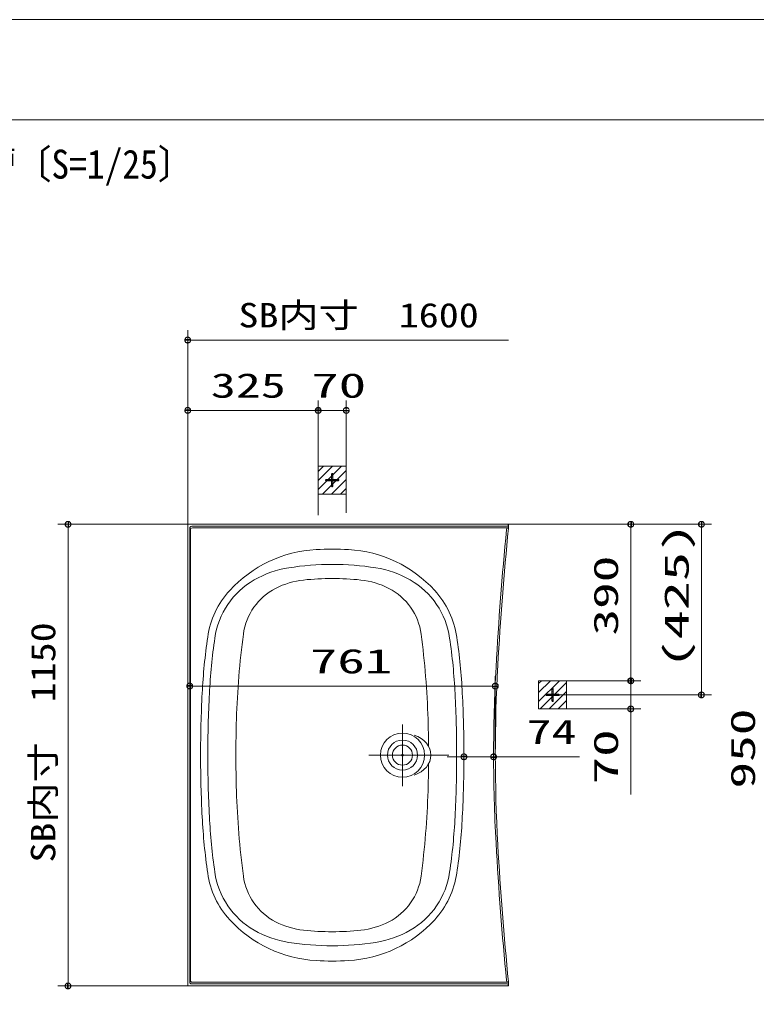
# Model space of a CAD drawing. Units: millimetres on the paper, scale 1:25. Extents: x -305 to 305, y -152 to 152.
# Drawn here: x -213.2 to -139.8, y 51.7 to 148.5 of the extents above; entities that cross this region are included whole.
import ezdxf
from ezdxf.enums import TextEntityAlignment as Align

# ---------------------------------------------------------------- set-up
doc = ezdxf.new("R2010")
doc.units = ezdxf.units.MM
doc.linetypes.add('LONG_CHAIN', pattern=[21, 18, -1, 1, -1])
doc.layers.add('0-0_PV', color=7, linetype='Continuous')
for name, color, linetype, lineweight in [('0-1_S1', 7, 'Continuous', 9), ('0-2_0', 7, 'Continuous', 9), ('0-4_図面枠', 3, 'Continuous', 9), ('0-5_DEFPOINTS', 7, 'Continuous', 9)]:
    doc.layers.add(name, color=color, linetype=linetype, lineweight=lineweight)
doc.styles.add('ＭＳ ゴシック', font='')
doc.styles.get('ＭＳ ゴシック').set_extended_font_data('MS Gothic')

# ---------------------------------------------------------------- blocks, each defined once
blk = doc.blocks.new('_DOTSMALL')
at = {"layer": '0-2_0'}
for p, q in [((0.0746, 0.1), (-0.0746, 0.1)), ((0.1223, -0.0248), (-0.1223, -0.0248))]:
    blk.add_line(p, q, dxfattribs=at)
for points in [[(0.125, 0), (0.124, 0.0157), (0.1211, 0.0311), (0.1162, 0.046), (0.1095, 0.0602), (0.1011, 0.0735), (0.0911, 0.0856), (0.0797, 0.0963), (0.067, 0.1055), (0.0532, 0.1131), (0.0386, 0.1189), (0.0234, 0.1228), (0.0078, 0.1248), (-0.0078, 0.1248), (-0.0234, 0.1228), (-0.0386, 0.1189), (-0.0532, 0.1131), (-0.067, 0.1055), (-0.0797, 0.0963), (-0.0911, 0.0856), (-0.1011, 0.0735), (-0.1095, 0.0602), (-0.1162, 0.046), (-0.1211, 0.0311), (-0.124, 0.0157), (-0.125, 0), (0, 0)], [(-0.125, 0), (-0.124, -0.0157), (-0.1211, -0.0311), (-0.1162, -0.046), (-0.1095, -0.0602), (-0.1011, -0.0735), (-0.0911, -0.0856), (-0.0797, -0.0963), (-0.067, -0.1055), (-0.0532, -0.1131), (-0.0386, -0.1189), (-0.0234, -0.1228), (-0.0078, -0.1248), (0.0078, -0.1248), (0.0234, -0.1228), (0.0386, -0.1189), (0.0532, -0.1131), (0.067, -0.1055), (0.0797, -0.0963), (0.0911, -0.0856), (0.1011, -0.0735), (0.1095, -0.0602), (0.1162, -0.046), (0.1211, -0.0311), (0.124, -0.0157), (0.125, 0), (0, 0)]]:
    blk.add_lwpolyline(points, close=True, dxfattribs=at)

msp = doc.modelspace()

# ---------------------------------------------------------------- linework, layer by layer
at = {"layer": '0-1_S1'}
for p, q in [((-196.454, 101.907), (-196.454, 117.549)), ((-196.454, 116.549), (-164.494, 116.549)), ((-196.454, 98.197), (-196.454, 110.545)), ((-183.454, 99.113), (-183.454, 110.545)), ((-180.654, 99.349), (-180.654, 110.545)), ((-196.454, 109.545), (-183.454, 109.545)), ((-183.454, 109.545), (-180.654, 109.545)), ((-183.454, 103.464), (-182.92, 103.997)), ((-183.454, 102.566), (-182.022, 103.997)), ((-183.454, 101.668), (-181.124, 103.997)), ((-183.454, 103.997), (-180.654, 103.997)), ((-183.454, 103.997), (-183.454, 101.197)), ((-183.026, 101.197), (-180.654, 103.57)), ((-180.654, 103.997), (-180.654, 101.197)), ((-182.654, 102.637), (-182.698, 102.637)), ((-181.454, 102.637), (-182.654, 102.637)), ((-182.128, 101.197), (-180.654, 102.671)), ((-181.994, 103.097), (-182.114, 103.097)), ((-181.994, 102.897), (-182.114, 102.897)), ((-181.994, 102.697), (-182.114, 102.697)), ((-181.409, 102.637), (-181.454, 102.637)), ((-181.994, 102.497), (-182.114, 102.497)), ((-181.994, 102.297), (-182.114, 102.297)), ((-181.994, 102.097), (-182.114, 102.097)), ((-181.23, 101.197), (-180.654, 101.773)), ((-183.454, 101.197), (-180.654, 101.197)), ((-196.454, 98.197), (-209.387, 98.197)), ((-208.387, 52.197), (-208.387, 98.197)), ((-196.454, 52.197), (-196.454, 98.197)), ((-196.454, 98.197), (-164.494, 98.197)), ((-196.254, 97.797), (-196.254, 75.197)), ((-196.054, 97.997), (-164.588, 97.997)), ((-195.989, 97.829), (-164.585, 97.829)), ((-164.508, 98.077), (-164.508, 98.197)), ((-164.494, 98.197), (-144.263, 98.197)), ((-164.494, 98.197), (-151.304, 98.197)), ((-164.494, 97.796), (-164.494, 98.197)), ((-152.304, 98.197), (-152.304, 82.597)), ((-145.263, 98.197), (-145.263, 81.197)), ((-196.189, 97.629), (-196.189, 75.197)), ((-152.304, 82.117), (-152.304, 84.437)), ((-196.254, 75.197), (-196.254, 83.078)), ((-165.802, 75.197), (-165.802, 83.078)), ((-161.494, 82.318), (-161.214, 82.597)), ((-161.494, 81.42), (-160.316, 82.597)), ((-161.494, 80.522), (-159.418, 82.597)), ((-161.494, 82.597), (-161.494, 79.797)), ((-158.694, 82.597), (-161.494, 82.597)), ((-161.32, 79.797), (-158.694, 82.424)), ((-158.694, 82.597), (-151.304, 82.597)), ((-158.694, 82.597), (-158.694, 79.797)), ((-152.304, 82.597), (-152.304, 79.797)), ((-196.254, 82.078), (-165.802, 82.078)), ((-160.422, 79.797), (-158.694, 81.526)), ((-160.034, 81.697), (-160.154, 81.697)), ((-160.034, 81.497), (-160.154, 81.497)), ((-160.034, 81.297), (-160.154, 81.297)), ((-160.694, 81.237), (-160.738, 81.237)), ((-159.494, 81.237), (-160.694, 81.237)), ((-160.034, 81.097), (-160.154, 81.097)), ((-160.034, 80.897), (-160.154, 80.897)), ((-160.034, 80.697), (-160.154, 80.697)), ((-159.524, 79.797), (-158.694, 80.628)), ((-159.449, 81.237), (-159.494, 81.237)), ((-159.494, 81.197), (-144.263, 81.197)), ((-158.694, 79.797), (-161.494, 79.797)), ((-158.694, 79.797), (-151.304, 79.797)), ((-152.304, 79.797), (-152.304, 71.286)), ((-196.254, 52.597), (-196.254, 75.197)), ((-196.189, 52.766), (-196.189, 75.197)), ((-168.294, 75.029), (-170.614, 75.029)), ((-168.934, 75.197), (-168.934, 74.029)), ((-165.974, 75.029), (-168.934, 75.029)), ((-165.974, 75.197), (-165.974, 74.029)), ((-165.974, 75.029), (-157.42, 75.029)), ((-196.054, 52.397), (-164.588, 52.397)), ((-195.989, 52.566), (-164.585, 52.566)), ((-164.508, 52.197), (-164.508, 52.317)), ((-164.494, 52.197), (-164.494, 52.599)), ((-196.454, 52.197), (-209.387, 52.197)), ((-196.454, 52.197), (-164.494, 52.197))]:
    msp.add_line(p, q, dxfattribs=at)
at = {"layer": '0-1_S1', "linetype": 'LONG_CHAIN'}
for p, q in [((-175.054, 78.26), (-175.054, 72.088)), ((-178.413, 75.197), (-170.43, 75.197))]:
    msp.add_line(p, q, dxfattribs=at)
at = {"layer": '0-1_S1'}
for points in [[(-183.454, 101.197), (-180.654, 101.197), (-180.654, 103.997), (-183.454, 103.997)], [(-182.654, 102.657), (-182.661, 102.657), (-182.669, 102.656), (-182.676, 102.653), (-182.683, 102.65), (-182.689, 102.646), (-182.695, 102.641), (-182.7, 102.636), (-182.704, 102.63), (-182.708, 102.623), (-182.711, 102.616), (-182.713, 102.609), (-182.713, 102.601), (-182.713, 102.594), (-182.713, 102.586), (-182.711, 102.579), (-182.708, 102.572), (-182.704, 102.565), (-182.7, 102.559), (-182.695, 102.554), (-182.689, 102.549), (-182.683, 102.545), (-182.676, 102.542), (-182.669, 102.539), (-182.661, 102.538), (-182.654, 102.537), (-182.654, 102.597)], [(-182.654, 102.537), (-181.454, 102.537), (-181.454, 102.657), (-182.654, 102.657)], [(-181.994, 103.197), (-181.994, 103.205), (-181.995, 103.212), (-181.998, 103.22), (-182.001, 103.226), (-182.005, 103.233), (-182.01, 103.239), (-182.015, 103.244), (-182.021, 103.248), (-182.028, 103.252), (-182.035, 103.255), (-182.042, 103.256), (-182.05, 103.257), (-182.057, 103.257), (-182.065, 103.256), (-182.072, 103.255), (-182.079, 103.252), (-182.086, 103.248), (-182.092, 103.244), (-182.097, 103.239), (-182.102, 103.233), (-182.106, 103.226), (-182.109, 103.22), (-182.112, 103.212), (-182.113, 103.205), (-182.114, 103.197), (-182.054, 103.197)], [(-182.114, 103.197), (-182.114, 101.997), (-181.994, 101.997), (-181.994, 103.197)], [(-181.454, 102.597), (-181.454, 102.537), (-181.446, 102.538), (-181.439, 102.539), (-181.432, 102.542), (-181.425, 102.545), (-181.418, 102.549), (-181.413, 102.554), (-181.407, 102.559), (-181.403, 102.565), (-181.399, 102.572), (-181.397, 102.579), (-181.395, 102.586), (-181.394, 102.594), (-181.394, 102.601), (-181.395, 102.609), (-181.397, 102.616), (-181.399, 102.623), (-181.403, 102.63), (-181.407, 102.636), (-181.413, 102.641), (-181.418, 102.646), (-181.425, 102.65), (-181.432, 102.653), (-181.439, 102.656), (-181.446, 102.657), (-181.454, 102.657)], [(-182.054, 101.997), (-182.114, 101.997), (-182.113, 101.99), (-182.112, 101.983), (-182.109, 101.975), (-182.106, 101.969), (-182.102, 101.962), (-182.097, 101.956), (-182.092, 101.951), (-182.086, 101.947), (-182.079, 101.943), (-182.072, 101.94), (-182.065, 101.939), (-182.057, 101.938), (-182.05, 101.938), (-182.042, 101.939), (-182.035, 101.94), (-182.028, 101.943), (-182.021, 101.947), (-182.015, 101.951), (-182.01, 101.956), (-182.005, 101.962), (-182.001, 101.969), (-181.998, 101.975), (-181.995, 101.983), (-181.994, 101.99), (-181.994, 101.997)], [(-161.494, 82.597), (-161.494, 79.797), (-158.694, 79.797), (-158.694, 82.597)], [(-160.034, 81.797), (-160.034, 81.805), (-160.035, 81.812), (-160.038, 81.82), (-160.041, 81.826), (-160.045, 81.833), (-160.05, 81.839), (-160.055, 81.844), (-160.061, 81.848), (-160.068, 81.852), (-160.075, 81.855), (-160.082, 81.856), (-160.09, 81.857), (-160.097, 81.857), (-160.105, 81.856), (-160.112, 81.855), (-160.119, 81.852), (-160.126, 81.848), (-160.132, 81.844), (-160.137, 81.839), (-160.142, 81.833), (-160.146, 81.826), (-160.149, 81.82), (-160.152, 81.812), (-160.153, 81.805), (-160.154, 81.797), (-160.094, 81.797)], [(-160.154, 81.797), (-160.154, 80.597), (-160.034, 80.597), (-160.034, 81.797)], [(-160.694, 81.197), (-160.694, 81.257), (-160.701, 81.257), (-160.709, 81.256), (-160.716, 81.253), (-160.723, 81.25), (-160.729, 81.246), (-160.735, 81.241), (-160.74, 81.236), (-160.744, 81.23), (-160.748, 81.223), (-160.751, 81.216), (-160.753, 81.209), (-160.753, 81.201), (-160.753, 81.194), (-160.753, 81.186), (-160.751, 81.179), (-160.748, 81.172), (-160.744, 81.165), (-160.74, 81.159), (-160.735, 81.154), (-160.729, 81.149), (-160.723, 81.145), (-160.716, 81.142), (-160.709, 81.139), (-160.701, 81.138), (-160.694, 81.137)], [(-159.494, 81.257), (-160.694, 81.257), (-160.694, 81.137), (-159.494, 81.137)], [(-160.094, 80.597), (-160.154, 80.597), (-160.153, 80.59), (-160.152, 80.583), (-160.149, 80.575), (-160.146, 80.569), (-160.142, 80.562), (-160.137, 80.556), (-160.132, 80.551), (-160.126, 80.547), (-160.119, 80.543), (-160.112, 80.54), (-160.105, 80.539), (-160.097, 80.538), (-160.09, 80.538), (-160.082, 80.539), (-160.075, 80.54), (-160.068, 80.543), (-160.061, 80.547), (-160.055, 80.551), (-160.05, 80.556), (-160.045, 80.562), (-160.041, 80.569), (-160.038, 80.575), (-160.035, 80.583), (-160.034, 80.59), (-160.034, 80.597)], [(-159.494, 81.137), (-159.486, 81.138), (-159.479, 81.139), (-159.472, 81.142), (-159.465, 81.145), (-159.458, 81.149), (-159.453, 81.154), (-159.447, 81.159), (-159.443, 81.165), (-159.439, 81.172), (-159.437, 81.179), (-159.435, 81.186), (-159.434, 81.194), (-159.434, 81.201), (-159.435, 81.209), (-159.437, 81.216), (-159.439, 81.223), (-159.443, 81.23), (-159.447, 81.236), (-159.453, 81.241), (-159.458, 81.246), (-159.465, 81.25), (-159.472, 81.253), (-159.479, 81.256), (-159.486, 81.257), (-159.494, 81.257), (-159.494, 81.197)]]:
    msp.add_lwpolyline(points, close=True, dxfattribs=at)
for radius in [2.2, 1.5, 1, 0.1]:
    msp.add_circle((-175.054, 75.197), radius, dxfattribs=at)
for centre, radius, start, end in [((-196.054, 97.797), 0.2, 90, 180.00001), ((-195.989, 97.629), 0.2, 90, 180), ((154.746, 66.197), 320.8, 174.34726, 176.79228), ((-164.48, 97.65), 0.2, 112.17793, 174.37293), ((-164.588, 98.077), 0.08, 270, 0), ((-164.585, 97.909), 0.08, 270, 292.17792), ((154.746, 66.197), 320.972, 174.37293, 176.82733), ((-182.978, 83.092), 12.6, 93.13176, 137.49189), ((-182.054, 66.197), 29.52, 86.86823, 93.13177), ((-181.129, 83.092), 12.6, 42.50811, 86.86824), ((-182.054, 66.197), 28, 81.09221, 98.90779), ((-184.841, 83.98), 10, 98.90779, 119.91532), ((-179.266, 83.98), 10, 60.08468, 81.09221), ((-185.838, 85.714), 8, 119.91532, 171.75698), ((-184.048, 84.69), 8, 96.15576, 117.12992), ((-182.054, 66.197), 26.6, 83.84424, 96.15575), ((-180.059, 84.69), 8, 62.87008, 83.84425), ((-178.269, 85.714), 8, 8.24302, 60.08468), ((-185.838, 85.714), 8.72, 137.49189, 171.75698), ((-184.96, 86.47), 6, 117.12992, 172.43942), ((-179.147, 86.47), 6, 7.56058, 62.87008), ((-178.269, 85.714), 8.72, 8.24302, 42.50811), ((-107.638, 76.207), 84, 172.43942, 178.25688), ((-256.469, 76.207), 84, 1.74312, 7.56058), ((-134.375, 78.259), 60.72, 171.75698, 177.07561), ((-134.375, 78.259), 60, 171.75698, 177.07561), ((-229.732, 78.259), 60, 2.92439, 8.24302), ((-229.732, 78.259), 60.72, 2.92439, 8.24302), ((-5.802, 75.197), 160.172, 176.86336, 180), ((-5.842, 75.197), 159.959, 176.79228, 183.20772), ((-74.454, 75.197), 120.72, 177.07561, 180), ((-74.454, 75.197), 120, 177.07561, 180), ((-289.654, 75.197), 120, 0, 2.92439), ((-289.654, 75.197), 120.72, 0, 2.92439), ((-74.454, 75.197), 117.2, 178.25688, 180), ((-289.654, 75.197), 117.2, 0.42606, 1.74312), ((-74.454, 75.197), 120.72, 180, 182.92439), ((-74.454, 75.197), 120, 180, 182.92439), ((-74.454, 75.197), 117.2, 180, 181.74312), ((-289.654, 75.197), 120, 357.07561, 0), ((-289.654, 75.197), 120.72, 357.07561, 0), ((-5.802, 75.197), 160.172, 180, 183.13667), ((-289.654, 75.197), 117.2, 358.25688, 359.57394), ((-107.638, 74.188), 84, 181.74312, 187.56058), ((-256.469, 74.188), 84, 352.43942, 358.25688), ((-134.375, 72.136), 60.72, 182.92439, 188.24302), ((-134.375, 72.136), 60, 182.92439, 188.24302), ((-229.732, 72.136), 60, 351.75698, 357.07561), ((-229.732, 72.136), 60.72, 351.75698, 357.07561), ((154.746, 84.197), 320.972, 183.17267, 185.62707), ((154.746, 84.197), 320.8, 183.20853, 185.65274), ((-185.838, 64.681), 8.72, 188.24302, 222.50811), ((-185.838, 64.681), 8, 188.24302, 240.08468), ((-184.96, 63.925), 6, 187.56058, 242.87009), ((-179.147, 63.925), 6, 297.12991, 352.43942), ((-178.269, 64.681), 8, 299.91532, 351.75698), ((-178.269, 64.681), 8.72, 317.49189, 351.75698), ((-182.978, 67.303), 12.6, 222.50811, 266.86824), ((-184.048, 65.705), 8, 242.87008, 263.84424), ((-181.129, 67.303), 12.6, 273.13176, 317.49189), ((-180.059, 65.705), 8, 276.15576, 297.12992), ((-184.841, 66.415), 10, 240.08468, 261.09221), ((-182.054, 84.197), 26.6, 263.84425, 276.15575), ((-179.266, 66.415), 10, 278.90779, 299.91532), ((-182.054, 84.197), 28, 261.09221, 278.90779), ((-182.054, 84.197), 29.52, 266.86823, 273.13177), ((-196.054, 52.597), 0.2, 179.99999, 270), ((-195.989, 52.766), 0.2, 180, 270), ((-164.48, 52.745), 0.2, 185.62707, 247.82207), ((-164.588, 52.317), 0.08, 0, 90), ((-164.585, 52.486), 0.08, 67.82208, 90)]:
    msp.add_arc(centre, radius, start, end, dxfattribs=at)
for start_param, end_param in [(3.141593, 4.28509), (1.998096, 3.141593)]:
    msp.add_ellipse((-175.054, 75.197), major_axis=(-2.828, 0), ratio=0.777901, start_param=start_param, end_param=end_param, dxfattribs=at)
at = {"layer": '0-4_図面枠'}
msp.add_lwpolyline([(-291.017, -138.498), (108.983, -138.498), (108.983, 138.502), (-291.017, 138.502)], close=True, dxfattribs=at)
at = {"layer": '0-5_DEFPOINTS'}
msp.add_line((118.983, 148.502), (-301.017, 148.502), dxfattribs=at)

# ---------------------------------------------------------------- block references
at = {"layer": '0-1_S1', "xscale": 2.32, "yscale": 2.32}
for p, rotation in [((-196.454, 116.549), 180), ((-196.454, 109.545), 180), ((-183.454, 109.545), 180), ((-208.387, 98.197), 90), ((-152.304, 98.197), 90), ((-145.263, 98.197), 90), ((-196.254, 82.078), 180), ((-152.304, 82.597), 90), ((-152.304, 82.597), 270), ((-145.263, 81.197), 270), ((-152.304, 79.797), 270), ((-168.934, 75.029), 180), ((-208.387, 52.197), 270)]:
    msp.add_blockref('_DOTSMALL', p, dxfattribs=dict(at, rotation=rotation))
for p in [(-183.454, 109.545), (-180.654, 109.545), (-165.802, 82.078), (-165.974, 75.029)]:
    msp.add_blockref('_DOTSMALL', p, dxfattribs=at)

# ---------------------------------------------------------------- texts
at = {"layer": '0-0_PV', "style": 'ＭＳ ゴシック', "width": 0.9}
msp.add_text('■【各種部材図面】アーチ浴槽〔S=1/25〕', height=2.886, dxfattribs=at).set_placement((-263.185, 131.775), align=Align.BOTTOM_LEFT)
at = {"layer": '0-1_S1', "style": 'ＭＳ ゴシック'}
for s, width, p in [('SB内寸\u30001600', 1.2, (-191.396, 117.079)), ('325', 1.5, (-194.154, 110.075)), ('70', 1.65, (-184.149, 110.075)), ('761', 1.65, (-184.287, 82.608)), ('74', 1.5, (-162.689, 75.559))]:
    msp.add_text(s, height=2.441, dxfattribs=dict(at, width=width)).set_placement(p, align=Align.BOTTOM_LEFT)
for s, height, width, p in [('(425)', 2.444, 1.75, (-145.793, 83.807)), ('390', 2.441, 1.6, (-152.834, 87.105)), ('SB内寸\u30001150', 2.441, 1.2, (-208.917, 64.487)), ('950', 2.441, 1.6, (-139.184, 71.864)), ('70', 2.441, 1.65, (-152.834, 72.286))]:
    msp.add_text(s, height=height, rotation=90, dxfattribs=dict(at, width=width)).set_placement(p, align=Align.BOTTOM_LEFT)

doc.saveas('drawing.dxf')
